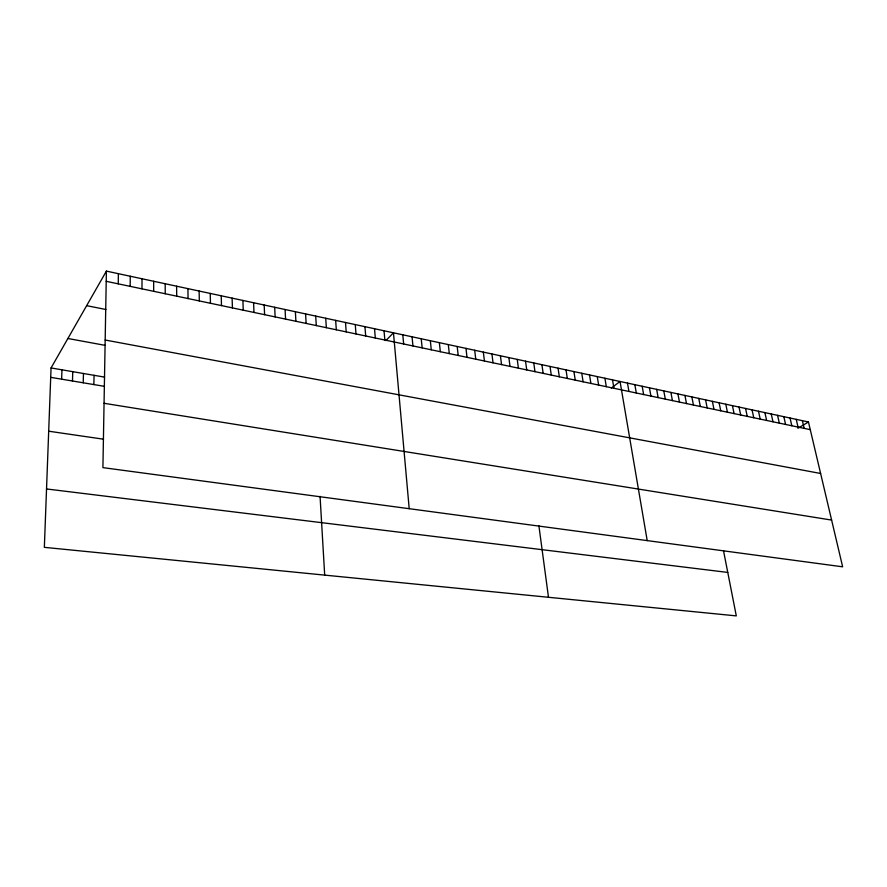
<?xml version="1.0" encoding="UTF-8"?>
<svg xmlns="http://www.w3.org/2000/svg" width="887" height="887" viewBox="0 0 887 887"><rect width="100%" height="100%" fill="white"/><g stroke="black" fill="none" stroke-linecap="round" stroke-linejoin="round"><path stroke-width="1.33" d="M141.975 288.852L142.02 278.762M130.167 286.368L130.256 276.234M118.248 283.851L118.381 273.684M106.396 271.112L102.914 467.626L842.65 566.815L808.456 421.979L106.396 271.112L51.058 367.95L44.35 547.346L736.299 615.888L723.47 550.528M93.867 384.581L94.066 375.323M83.223 382.796L83.456 373.505M72.479 381L72.756 371.675M61.635 379.181L61.957 369.824M385.889 340.575L393.462 332.791L409.206 508.694M611.287 388.029L620.046 381.488L647.211 540.615M797.901 428.266L808.456 421.979M46.534 488.959L727.761 572.425M48.696 431.204L103.491 439.198M104.056 403.297L831.618 520.081M50.703 377.352L104.433 386.344M51.058 367.95L104.588 377.119M67.889 338.49L104.943 345.32M105.176 340.02L820.608 473.47M86.649 305.66L105.919 309.496M106.207 281.312L810.263 429.652M802.358 420.66L804.165 428.366M796.227 419.351L798.023 427.068M790.051 418.021L791.825 425.771M783.831 416.679L785.594 424.452M777.566 415.338L779.318 423.132M771.246 413.985L772.998 421.802M764.893 412.61L766.634 420.46M758.496 411.235L760.214 419.107M752.043 409.849L753.762 417.744M745.557 408.452L747.253 416.38M739.015 407.055L740.7 414.994M732.418 405.636L734.092 413.608M725.788 404.206L727.44 412.2M719.102 402.776L720.743 410.792M712.361 401.323L713.991 409.373M705.575 399.871L707.194 407.942M698.745 398.396L700.342 406.49M691.849 396.921L693.446 405.037M684.919 395.425L686.494 403.574M677.923 393.928L679.486 402.099M670.882 392.409L672.424 400.614M663.786 390.89L665.317 399.117M656.635 389.349L658.143 397.609M649.428 387.796L650.925 396.079M642.166 386.244L643.652 394.549M634.848 384.67L636.312 393.008M627.475 383.084L628.927 391.444M612.507 379.869L613.926 388.284M604.912 378.239L606.309 386.677M597.25 376.587L598.636 385.069M589.533 374.935L590.897 383.439M581.761 373.261L583.103 381.787M573.922 371.575L575.242 380.135M566.017 369.879L567.314 378.472M558.045 368.16L559.331 376.787M550.018 366.442L551.282 375.09M541.913 364.701L543.154 373.383M533.752 362.938L534.972 371.653M525.525 361.175L526.723 369.912M517.232 359.39L518.407 368.16M538.897 525.747L548.488 597.284M508.861 357.594L510.014 366.398M500.423 355.787L501.554 364.612M491.919 353.957L493.028 362.816M483.337 352.106L484.424 360.998M474.689 350.254L475.754 359.18M465.974 348.38L467.005 357.328M457.182 346.484L458.191 355.476M448.301 344.577L449.299 353.603M439.364 342.659L440.318 351.707M430.339 340.719L431.27 349.8M421.236 338.767L422.145 347.881M412.056 336.794L412.943 345.941M402.798 334.798L403.652 343.99M384.038 330.773L384.836 340.02M374.536 328.733L375.301 338.014M364.945 326.671L365.688 335.985M355.277 324.587L355.975 333.944M345.509 322.491L346.185 331.882M335.663 320.373L336.306 329.798M325.729 318.245L326.338 327.691M315.705 316.082L316.282 325.573M320.063 496.365L324.686 575.12M305.594 313.909L306.137 323.433M295.382 311.714L295.892 321.282M285.082 309.508L285.559 319.098M274.682 307.268L275.125 316.903M264.193 305.017L264.592 314.685M253.593 302.744L253.97 312.446M242.905 300.438L243.238 310.184M232.117 298.121L232.416 307.911M221.229 295.781L221.484 305.605M210.23 293.42L210.452 303.276M199.131 291.036L199.309 300.937M187.933 288.63L188.055 298.564M176.613 286.202L176.701 296.169M165.193 283.74L165.237 293.752M153.662 281.268L153.662 291.313"/></g></svg>
